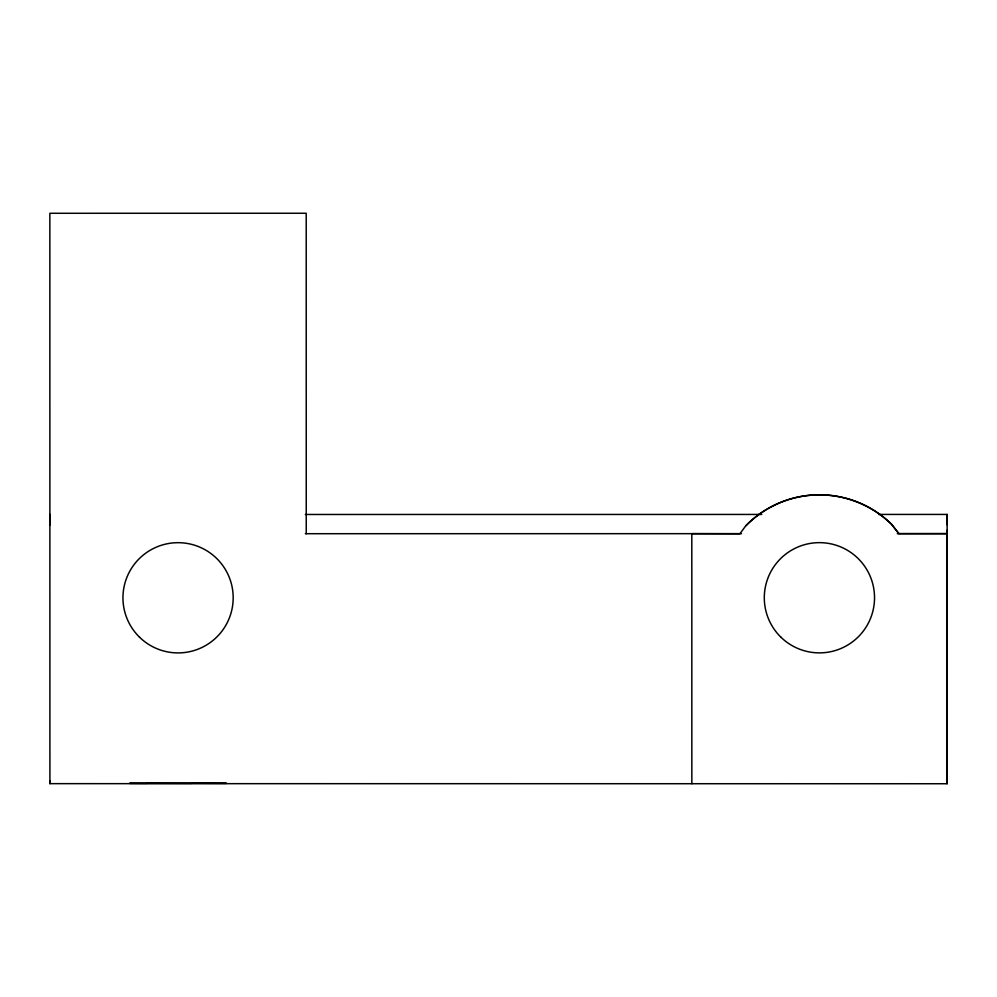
<?xml version="1.0" encoding="UTF-8"?>
<svg xmlns="http://www.w3.org/2000/svg" width="997" height="997" viewBox="0 0 997 997"><rect width="100%" height="100%" fill="white"/><g stroke="black" fill="none" stroke-linecap="round" stroke-linejoin="round"><path stroke-width="1.5" d="M49.9 780.838L49.912 783.654L947.113 783.742L947.113 533.619L898.883 533.632L891.542 524.248A102.99 102.99 0 0 0 745.906 525.643L739.911 533.731L691.818 533.644L691.843 783.717M947.113 783.742L947.125 514.427L878.581 514.427M897.275 533.657L947.125 533.657L947.125 530.317M305.344 514.477L761.758 514.44M305.344 533.707L741.506 533.669M192.222 783.355L129.61 783.318L147.182 783.368M192.209 783.256L226.543 783.318L147.17 783.268M898.883 533.632L891.567 524.347A102.99 102.99 0 0 0 745.93 525.743M947.125 514.427L947.125 524.671M306.241 533.694L306.216 213.258L49.85 213.283L49.912 783.654M49.875 514.489L49.875 524.734L49.875 514.489M139.468 637.133A55.109 55.109 0 0 0 231.441 611.547A55.109 55.109 0 0 0 163.296 544.698A55.109 55.109 0 0 0 139.468 637.133M780.825 637.108A55.109 55.109 0 0 0 872.786 611.51A55.109 55.109 0 0 0 804.641 544.661A55.109 55.109 0 0 0 780.825 637.108"/></g></svg>
